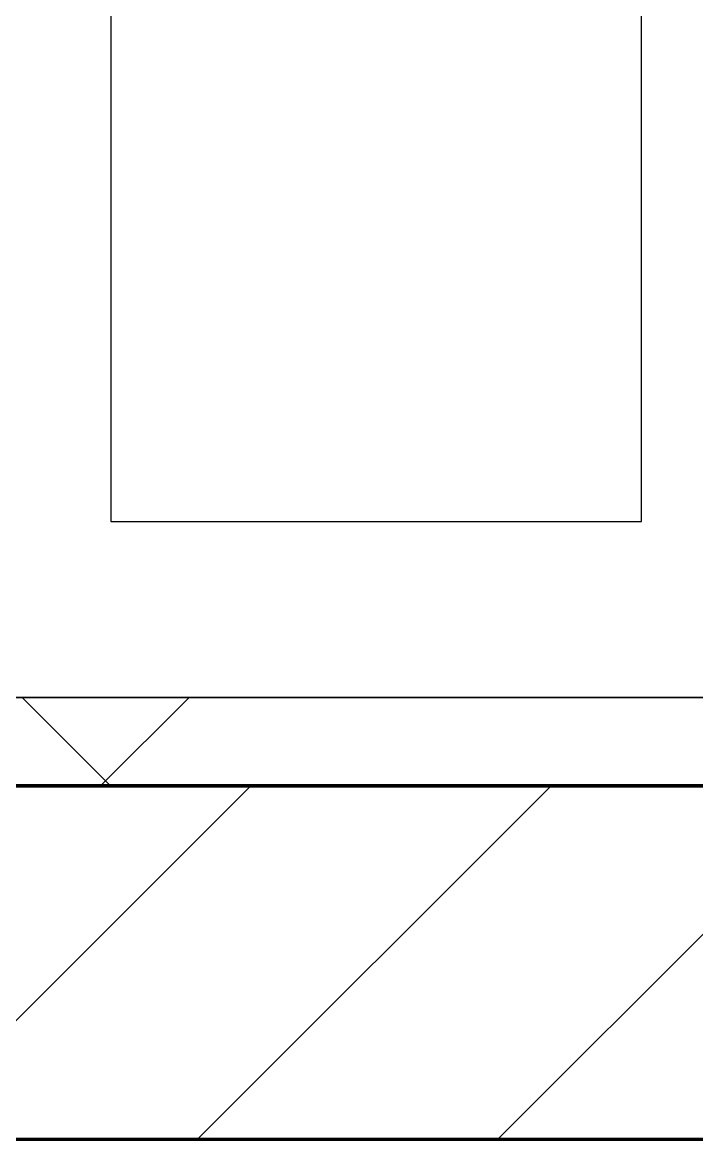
# Model space of a CAD drawing. Header units: millimetres. Extents: x -853432 to -773672, y -18171 to 22484.
# Drawn here: x -815482 to -815101, y -4021 to -3389 of the extents above; entities that cross this region are included whole.
import ezdxf
from ezdxf.xclip import XClip

# ---------------------------------------------------------------- set-up
doc = ezdxf.new("R2010")
doc.units = ezdxf.units.MM
doc.header["$XCLIPFRAME"] = 0
doc.layers.add('000 - WIPEOUT', color=250, linetype='Continuous')
doc.layers.add('A11_ALU.SOLID SHEET', color=2, linetype='Continuous')
for name, color, linetype, lineweight in [('A-GLAZ-CURT', 2, 'Continuous', 9), ('A-WALL', 5, 'Continuous', 35), ('A-WALL-FNSH', 2, 'Continuous', 35), ('A-WALL-PATT', 1, 'Continuous', 35)]:
    doc.layers.add(name, color=color, linetype=linetype, lineweight=lineweight)

# ---------------------------------------------------------------- blocks, each defined once
blk = doc.blocks.new('PPLS-PP19_Custom Tile Pattern - Custom Tile Pattern-V119-4251-01 ENLARGED CONCOURSE LEVEL - REFLECTED CEILING PLAN - SHEET 2')
at = {"layer": 'A-GLAZ-CURT'}
for p, q in [((-300, 0), (300, 0)), ((300, 0), (-300, 0)), ((195.99, 0), (213.31, 0)), ((213.31, 0), (195.99, 0)), ((230.06, 0), (300, 0)), ((-300, -50), (300, -50)), ((300, -50), (-300, -50))]:
    blk.add_line(p, q, dxfattribs=at)
for points, knots in [([(-126.5, 0), (-122.44, 0), (-108.71, 0), (-86.68, 0), (-63.44, 0), (-54.4, 0), (-48.53, 0), (-30.79, 0), (-18.03, 0), (8.61, 0), (15.02, 0), (22.23, 0), (25.89, 0), (27.37, 0)], [-5231.017328, -5231.017328, -5231.017328, -5231.017328, -4994.692869, -4542.524482, -4008.285538, -3689.699207, -3546.54457, -3315.260113, -2864.387349, -2439.246196, -2084.094819, -1956.422387, -1872.420196, -1872.420196, -1872.420196, -1872.420196]), ([(9.32, 0), (9.08, 0), (7.65, 0), (2.57, 0), (-12.23, 0), (-25.64, 0), (-40, 0), (-56.24, 0), (-75.59, 0), (-94, 0), (-107.19, 0), (-110.54, 0)], [-2922.926651, -2922.926651, -2922.926651, -2922.926651, -2882.788014, -2720.818881, -2518.50168, -2125.455881, -1792.521578, -1466.981642, -1208.454564, -789.402658, -501.969187, -501.969187, -501.969187, -501.969187]), ([(31.18, 0), (25.97, 0), (11.99, 0), (-13.04, 0), (-32.03, 0), (-41.58, 0)], [-4496.803627, -4496.803627, -4496.803627, -4496.803627, -4222.080604, -3745.412743, -3184.719737, -3184.719737, -3184.719737, -3184.719737]), ([(-41.56, 0), (-40.16, 0), (-29.54, 0), (-12.78, 0), (4.23, 0), (9.64, 0), (10.14, 0), (10.18, 0)], [-4138.070684, -4138.070684, -4138.070684, -4138.070684, -4065.652676, -3589.737505, -3285.047089, -3066.359526, -3044.715262, -3044.715262, -3044.715262, -3044.715262]), ([(27.35, 0), (26.16, 0), (21.81, 0), (12.82, 0), (-2.9, 0), (-20.62, 0), (-31.54, 0), (-38.54, 0), (-41, 0)], [-2173.961537, -2173.961537, -2173.961537, -2173.961537, -2106.613311, -1925.670641, -1617.263037, -1290.787923, -1039.307308, -902.875233, -902.875233, -902.875233, -902.875233]), ([(-36.78, 0), (-32.43, 0), (-19.22, 0), (8.83, 0), (43.36, 0), (70.92, 0), (82.12, 0), (83.66, 0)], [-6191.144455, -6191.144455, -6191.144455, -6191.144455, -5862.463379, -5340.621928, -4573.028122, -4094.177415, -3869.465285, -3869.465285, -3869.465285, -3869.465285]), ([(30.82, 0), (29.27, 0), (20.14, 0), (3.54, 0), (-16.58, 0), (-34.76, 0), (-36.04, 0)], [-10462.034656, -10462.034656, -10462.034656, -10462.034656, -10363.088938, -9884.23066, -9424.652049, -9182.880979, -9182.880979, -9182.880979, -9182.880979]), ([(70.61, 0), (66.16, 0), (55.8, 0), (39.61, 0), (24.74, 0), (2.64, 0), (-17.84, 0), (-30.57, 0), (-31.82, 0), (-32, 0)], [-4647.237329, -4647.237329, -4647.237329, -4647.237329, -4326.416877, -4098.545751, -3766.694881, -3333.063701, -2994.501669, -2698.150104, -2614.070998, -2614.070998, -2614.070998, -2614.070998]), ([(-30.52, 0), (-27.11, 0), (-17.83, 0), (4.88, 0), (18.66, 0), (26.74, 0)], [-2323.618664, -2323.618664, -2323.618664, -2323.618664, -2142.497158, -1716.209403, -1258.626777, -1258.626777, -1258.626777, -1258.626777]), ([(8.33, 0), (8.19, 0), (7.18, 0), (0.32, 0), (-13.89, 0), (-24.92, 0), (-29.03, 0)], [-3574.286521, -3574.286521, -3574.286521, -3574.286521, -3526.962355, -3285.499107, -2903.012179, -2680.714891, -2680.714891, -2680.714891, -2680.714891]), ([(-28.57, 0), (-26.93, 0), (-20.29, 0), (-11.45, 0), (2.08, 0), (13.15, 0), (21.24, 0), (24.62, 0), (24.72, 0), (24.72, 0)], [-5361.429781, -5361.429781, -5361.429781, -5361.429781, -5261.36855, -5050.479954, -4785.90057, -4596.498881, -4445.288762, -4384.376941, -4376.041937, -4376.041937, -4376.041937, -4376.041937]), ([(-15.19, 0), (-13.07, 0), (7.48, 0), (42.82, 0), (88.72, 0), (120.63, 0), (138.28, 0), (138.53, 0)], [-461.142613, -461.142613, -461.142613, -461.142613, -429.606584, -390.253598, -346.313304, -291.370682, -290.5735, -290.5735, -290.5735, -290.5735]), ([(-2.63, 0), (-2.47, 0), (-1.22, 0), (4.92, 0), (15.97, 0), (22.54, 0), (24.49, 0)], [-226.825321, -226.825321, -226.825321, -226.825321, -220.269177, -206.416616, -198.214427, -187.717507, -187.717507, -187.717507, -187.717507]), ([(26.99, 0), (23.84, 0), (10.74, 0), (3.08, 0), (-1.67, 0), (-2.25, 0)], [-297.219386, -297.219386, -297.219386, -297.219386, -285.83788, -246.234814, -234.646884, -234.646884, -234.646884, -234.646884]), ([(24.69, 0), (24.54, 0), (20.99, 0), (15.48, 0), (10.8, 0), (9.63, 0)], [-4368.572414, -4368.572414, -4368.572414, -4368.572414, -4306.476363, -4080.000647, -3772.857994, -3772.857994, -3772.857994, -3772.857994]), ([(18.16, 0), (19.15, 0), (24.25, 0), (25.66, 0), (26.12, 0)], [-5700.113719, -5700.113719, -5700.113719, -5700.113719, -5554.232259, -5302.431367, -5302.431367, -5302.431367, -5302.431367]), ([(26.94, 0), (24.66, 0), (20.4, 0), (18.85, 0), (18.16, 0)], [-6089.998379, -6089.998379, -6089.998379, -6089.998379, -5972.647715, -5832.674503, -5832.674503, -5832.674503, -5832.674503]), ([(96.03, 0), (95.83, 0), (90.89, 0), (85.59, 0), (74.4, 0), (62.26, 0), (51.85, 0), (43.81, 0), (32.61, 0), (28.11, 0), (27.35, 0)], [-7548.167004, -7548.167004, -7548.167004, -7548.167004, -7531.75727, -7135.649961, -6924.452779, -6738.82075, -6548.303034, -6314.283804, -6135.05769, -6096.885815, -6096.885815, -6096.885815, -6096.885815]), ([(95.45, 0), (83.14, 0), (62.83, 0), (39.74, 0), (30.11, 0), (27.37, 0)], [-367.613451, -367.613451, -367.613451, -367.613451, -330.153101, -307.516438, -297.665475, -297.665475, -297.665475, -297.665475]), ([(27.37, 0), (28.08, 0), (30.92, 0), (37.44, 0), (45.92, 0), (57.76, 0), (64.47, 0), (72.74, 0), (75.22, 0), (76.03, 0), (76.21, 0)], [-1246.887689, -1246.887689, -1246.887689, -1246.887689, -1206.526904, -1089.329421, -901.315459, -753.071572, -495.328968, -421.953223, -334.951786, -290.452333, -290.452333, -290.452333, -290.452333]), ([(27.44, 0), (27.9, 0), (29.54, 0), (38.07, 0), (53.39, 0), (71.67, 0), (84.83, 0), (86.01, 0), (92.51, 0), (94.33, 0)], [-5037.309798, -5037.309798, -5037.309798, -5037.309798, -4887.603822, -4705.298446, -4353.683244, -3960.84581, -3759.045785, -3336.541051, -2783.776468, -2783.776468, -2783.776468, -2783.776468]), ([(27.59, 0), (28.45, 0), (32.39, 0), (39.04, 0), (51.19, 0), (58.74, 0), (61.34, 0), (61.45, 0)], [-1868.220474, -1868.220474, -1868.220474, -1868.220474, -1818.904206, -1645.594513, -1443.202566, -1228.752106, -1120.932285, -1120.932285, -1120.932285, -1120.932285]), ([(27.89, 0), (29.09, 0), (33.4, 0), (48.37, 0), (71.92, 0), (100.57, 0), (116.36, 0), (128.63, 0), (128.95, 0)], [-147.777612, -147.777612, -147.777612, -147.777612, -135.792042, -118.513713, -97.899267, -63.759246, -39.050993, -35.895543, -35.895543, -35.895543, -35.895543]), ([(76.63, 0), (74.8, 0), (67.65, 0), (53.52, 0), (38.69, 0), (30.53, 0), (28.36, 0)], [-3095.572228, -3095.572228, -3095.572228, -3095.572228, -2950.589685, -2634.532728, -2313.748533, -2192.696995, -2192.696995, -2192.696995, -2192.696995]), ([(53.18, 0), (53.06, 0), (52.22, 0), (44.99, 0), (36.46, 0), (30.82, 0)], [-622.740158, -622.740158, -622.740158, -622.740158, -566.066452, -360.610861, 0, 0, 0, 0]), ([(136.44, 0), (121.66, 0), (86.93, 0), (51.16, 0), (31.18, 0)], [-106.750556, -106.750556, -106.750556, -106.750556, -59.610984, 0, 0, 0, 0]), ([(165.28, 0), (160.3, 0), (146.25, 0), (109.77, 0), (76.86, 0), (57.82, 0), (46.51, 0), (41.18, 0), (36.02, 0), (35.54, 0), (35.54, 0)], [-527.191217, -527.191217, -527.191217, -527.191217, -458.593899, -401.860199, -357.622665, -341.267687, -334.000314, -326.15566, -319.318397, -317.489778, -317.489778, -317.489778, -317.489778]), ([(36.29, 0), (37.77, 0), (48.82, 0), (64.79, 0), (82.96, 0), (94.3, 0), (96.33, 0)], [-314.598523, -314.598523, -314.598523, -314.598523, -305.899624, -287.17622, -249.500363, -241.021451, -241.021451, -241.021451, -241.021451]), ([(61.47, 0), (61.47, 0), (61.21, 0), (54.61, 0), (53.71, 0), (53.56, 0)], [-1113.311073, -1113.311073, -1113.311073, -1113.311073, -1096.402191, -891.204116, -747.28819, -747.28819, -747.28819, -747.28819]), ([(76.22, 0), (75.58, 0), (73.64, 0), (71.05, 0), (70.61, 0)], [-193.634889, -193.634889, -193.634889, -193.634889, -31.537676, 0, 0, 0, 0]), ([(94.4, 0), (94.4, 0), (94.56, 0), (95.38, 0), (95.88, 0)], [-2348.345796, -2348.345796, -2348.345796, -2348.345796, -2310.419338, -2272.351055, -2272.351055, -2272.351055, -2272.351055]), ([(114.39, 0), (114.2, 0), (112.08, 0), (105.68, 0), (98.36, 0), (96.31, 0)], [-8148.58938, -8148.58938, -8148.58938, -8148.58938, -8105.191388, -7723.759874, -7556.014579, -7556.014579, -7556.014579, -7556.014579]), ([(103.09, 0), (101.08, 0), (98.82, 0), (96.54, 0), (96.33, 0)], [-375.435014, -375.435014, -375.435014, -375.435014, -369.147452, -368.504676, -368.504676, -368.504676, -368.504676]), ([(96.49, 0), (107.46, 0), (125.17, 0), (132.42, 0), (134.6, 0)], [-240.79965, -240.79965, -240.79965, -240.79965, -194.761443, -152.241002, -152.241002, -152.241002, -152.241002]), ([(96.7, 0), (97.01, 0), (100.31, 0), (108.97, 0), (120.79, 0), (139.94, 0), (163.31, 0), (185.23, 0), (193.62, 0), (194.69, 0), (194.79, 0)], [-2253.533331, -2253.533331, -2253.533331, -2253.533331, -2233.599744, -2052.234781, -1843.028543, -1530.39897, -1095.004608, -529.74427, -295.064701, -265.121568, -265.121568, -265.121568, -265.121568]), ([(129.02, 0), (129.02, 0), (124.41, 0), (122.35, 0), (114.96, 0), (108.04, 0), (103.09, 0)], [-35.386604, -35.386604, -35.386604, -35.386604, -31.430235, -22.807238, -15.488593, 0, 0, 0, 0]), ([(157.9, 0), (156.77, 0), (151.67, 0), (143.29, 0), (134.04, 0), (126.24, 0), (118.6, 0), (114.23, 0), (111.98, 0), (105.66, 0), (105.23, 0), (105.23, 0)], [-10292.955006, -10292.955006, -10292.955006, -10292.955006, -10098.273015, -9847.788484, -9677.714971, -9567.007022, -9453.21225, -9220.200448, -9012.77275, -8966.157302, -8929.495943, -8929.495943, -8929.495943, -8929.495943]), ([(105.26, 0), (105.52, 0), (111.01, 0), (112.65, 0), (113.59, 0)], [-8920.561005, -8920.561005, -8920.561005, -8920.561005, -8814.835624, -8577.462505, -8577.462505, -8577.462505, -8577.462505]), ([(128.58, 0), (128.8, 0), (130.16, 0), (139.26, 0), (152.67, 0), (161.24, 0), (162.19, 0), (162.75, 0)], [-633.326174, -633.326174, -633.326174, -633.326174, -627.736123, -618.981161, -602.094757, -592.980799, -581.414464, -581.414464, -581.414464, -581.414464]), ([(137.1, 0), (136, 0), (133.64, 0), (129.87, 0), (129.11, 0)], [-670.405967, -670.405967, -670.405967, -670.405967, -651.020627, -640.742133, -640.742133, -640.742133, -640.742133]), ([(165.05, 0), (164.31, 0), (161.86, 0), (161.28, 0), (158.35, 0), (157.85, 0), (157.77, 0)], [-10807.602756, -10807.602756, -10807.602756, -10807.602756, -10768.332124, -10666.779182, -10580.760289, -10550.278881, -10550.278881, -10550.278881, -10550.278881]), ([(164.89, 0), (162.54, 0), (159.1, 0), (158.33, 0), (158.3, 0)], [-138.771843, -138.771843, -138.771843, -138.771843, -129.632772, -123.352749, -123.352749, -123.352749, -123.352749]), ([(159.07, 0), (159.13, 0), (160.54, 0), (162.45, 0), (164.65, 0)], [-115.643202, -115.643202, -115.643202, -115.643202, -114.681583, -92.514562, -92.514562, -92.514562, -92.514562]), ([(162.75, 0), (165.4, 0), (170.91, 0), (172.61, 0), (172.61, 0)], [-111.264224, -111.264224, -111.264224, -111.264224, -56.742688, -19.085662, -19.085662, -19.085662, -19.085662]), ([(165.24, 0), (165.54, 0), (168.17, 0), (174.15, 0), (185.98, 0), (208.82, 0), (219.42, 0), (230.06, 0)], [-90.534853, -90.534853, -90.534853, -90.534853, -87.660824, -65.295536, -41.623857, -24.459831, 0, 0, 0, 0]), ([(300, 0), (286.53, 0), (254.22, 0), (207.11, 0), (179.89, 0), (166.43, 0), (165.25, 0)], [-285.253232, -285.253232, -285.253232, -285.253232, -244.693688, -187.987675, -143.776725, -139.239871, -139.239871, -139.239871, -139.239871]), ([(193.8, 0), (193.33, 0), (190.11, 0), (183.13, 0), (171.66, 0), (165.79, 0), (165.27, 0)], [-11665.349007, -11665.349007, -11665.349007, -11665.349007, -11565.880756, -11105.624034, -10839.086983, -10811.525928, -10811.525928, -10811.525928, -10811.525928]), ([(168.37, 0), (167.68, 0), (166.78, 0), (165.74, 0), (165.59, 0)], [-543.375029, -543.375029, -543.375029, -543.375029, -530.793311, -528.615255, -528.615255, -528.615255, -528.615255]), ([(247.1, 0), (246.76, 0), (245.04, 0), (238.34, 0), (226.56, 0), (221.1, 0), (200.27, 0), (182.99, 0), (174.27, 0), (169.67, 0), (168.99, 0)], [-9649.085549, -9649.085549, -9649.085549, -9649.085549, -9581.591397, -9406.094246, -9221.510254, -9016.44624, -8717.832359, -8253.978395, -8152.463617, -8069.855175, -8069.855175, -8069.855175, -8069.855175]), ([(215.22, 0), (214.62, 0), (210.55, 0), (203.98, 0), (187.54, 0), (175.3, 0), (169.49, 0)], [-203.825446, -203.825446, -203.825446, -203.825446, -198.527383, -184.406837, -162.427601, -142.916156, -142.916156, -142.916156, -142.916156]), ([(171.51, 0), (176.48, 0), (193.23, 0), (201.73, 0), (208.81, 0), (213.9, 0), (241.96, 0), (266.73, 0), (281.71, 0), (291.71, 0), (296.52, 0), (297.86, 0), (298.09, 0)], [-7971.819559, -7971.819559, -7971.819559, -7971.819559, -7784.112253, -7606.717214, -7289.299508, -7042.621073, -6582.165592, -6068.460911, -5766.029927, -5566.724884, -5280.360606, -5199.253518, -5199.253518, -5199.253518, -5199.253518]), ([(172.07, 0), (177.66, 0), (187.87, 0), (201.08, 0), (207.47, 0), (213.96, 0), (215.11, 0)], [-255.364076, -255.364076, -255.364076, -255.364076, -237.955587, -223.92608, -215.862851, -208.75215, -208.75215, -208.75215, -208.75215]), ([(300, 0), (288.22, 0), (262, 0), (230.43, 0), (219.94, 0), (219.02, 0)], [-12528.858583, -12528.858583, -12528.858583, -12528.858583, -11905.454923, -11162.864862, -10856.732305, -10856.732305, -10856.732305, -10856.732305]), ([(219.9, 0), (220.86, 0), (227.84, 0), (242.06, 0), (246.54, 0), (246.96, 0)], [-10670.940496, -10670.940496, -10670.940496, -10670.940496, -10511.382485, -9925.173265, -9834.877357, -9834.877357, -9834.877357, -9834.877357]), ([(284.76, 0), (284.76, 0), (285.09, 0), (287.47, 0), (293.59, 0), (297.76, 0), (300, 0)], [-4110.630118, -4110.630118, -4110.630118, -4110.630118, -4053.389046, -3959.664717, -3862.421465, -3746.95702, -3746.95702, -3746.95702, -3746.95702]), ([(297.38, 0), (295.84, 0), (291.62, 0), (285.38, 0), (284.87, 0)], [-4803.172655, -4803.172655, -4803.172655, -4803.172655, -4358.271401, -4143.037883, -4143.037883, -4143.037883, -4143.037883])]:
    blk.add_open_spline(points, degree=3, knots=knots, dxfattribs=at)
for points in [[(24.49, 0), (25.23, 0), (25.72, 0), (26.04, 0)], [(80.35, 0), (79.57, 0), (78.27, 0), (76.63, 0)], [(84.06, 0), (83.48, 0), (82.41, 0), (81.72, 0)], [(168.74, 0), (168.74, 0), (169.81, 0), (171.51, 0)], [(195.11, 0), (194.91, 0), (194.44, 0), (193.8, 0)]]:
    blk.add_open_spline(points, degree=3, dxfattribs=at)
blk = doc.blocks.new('PPLS-PP19_Custom Tile Pattern - Custom Tile Pattern-V120-4251-01 ENLARGED CONCOURSE LEVEL - REFLECTED CEILING PLAN - SHEET 2')
at = {"layer": 'A-GLAZ-CURT'}
for p, q in [((-300, 0), (300, 0)), ((300, 0), (-300, 0)), ((-293.07, 0), (-275.75, 0)), ((-275.75, 0), (-293.07, 0)), ((-222.32, 0), (-205, 0)), ((-205, 0), (-222.32, 0)), ((-300, -50), (300, -50)), ((300, -50), (-300, -50))]:
    blk.add_line(p, q, dxfattribs=at)
at = {"layer": 'A-GLAZ-CURT', "flags": 128}
for points in [[(-300, 0), (-291.56, 0), (-283.3, 0), (-275.2, 0), (-267.26, 0), (-259.45, 0), (-251.77, 0), (-244.2, 0), (-236.74, 0), (-229.36, 0), (-222.06, 0), (-214.83, 0), (-207.71, 0), (-200.76, 0), (-194.02, 0), (-187.54, 0), (-181.38, 0), (-175.58, 0), (-170.25, 0), (-165.64, 0), (-162.01, 0), (-159.53, 0)], [(-215.73, 0), (-222.63, 0), (-229.72, 0), (-236.97, 0), (-244.39, 0), (-251.96, 0), (-259.67, 0), (-267.51, 0), (-275.48, 0), (-283.55, 0), (-291.73, 0), (-300, 0)]]:
    blk.add_lwpolyline(points, dxfattribs=at)
at = {"layer": 'A-GLAZ-CURT'}
for points, knots in [([(-300, 0), (-284.65, 0), (-236.57, 0), (-192.2, 0), (-164.45, 0), (-158.95, 0)], [-5323.127839, -5323.127839, -5323.127839, -5323.127839, -4502.809032, -2700.551212, -2228.594649, -2228.594649, -2228.594649, -2228.594649]), ([(-159.92, 0), (-176.51, 0), (-213.93, 0), (-262.56, 0), (-294.48, 0), (-300, 0)], [-16442.455551, -16442.455551, -16442.455551, -16442.455551, -15131.813646, -13729.592194, -13439.944408, -13439.944408, -13439.944408, -13439.944408]), ([(-159.21, 0), (-159.55, 0), (-163.36, 0), (-174.02, 0), (-185.59, 0), (-209.77, 0), (-232.01, 0), (-255.22, 0), (-262.59, 0), (-264.9, 0), (-265.4, 0)], [-2257.973564, -2257.973564, -2257.973564, -2257.973564, -2237.412286, -2029.680487, -1755.085331, -1400.429864, -858.079193, -543.655514, -208.940337, 0, 0, 0, 0]), ([(-258.6, 0), (-257.91, 0), (-254.26, 0), (-241.25, 0), (-225.99, 0), (-213.1, 0), (-200.2, 0), (-185.8, 0), (-172.5, 0), (-160.88, 0), (-158.93, 0)], [-5722.54675, -5722.54675, -5722.54675, -5722.54675, -5657.471696, -5413.335975, -5017.494783, -4832.723979, -4666.091899, -4349.945572, -4000.813434, -3883.85244, -3883.85244, -3883.85244, -3883.85244]), ([(-133.82, 0), (-135.51, 0), (-137.8, 0), (-149.31, 0), (-162.01, 0), (-177.91, 0), (-199.46, 0), (-216.65, 0), (-231.26, 0), (-233.46, 0), (-234, 0)], [-2731.647847, -2731.647847, -2731.647847, -2731.647847, -2418.507304, -2308.929706, -2113.765672, -1763.376603, -1422.553702, -978.033455, -846.069444, -682.911962, -682.911962, -682.911962, -682.911962]), ([(-233.49, 0), (-233.44, 0), (-232.38, 0), (-230.74, 0), (-225.3, 0), (-223.63, 0)], [-455.274641, -455.274641, -455.274641, -455.274641, -440.605512, -119.536984, 0, 0, 0, 0]), ([(-223.63, 0), (-219.39, 0), (-206.17, 0), (-188.58, 0), (-169.02, 0), (-152.12, 0), (-136.84, 0), (-127.33, 0), (-124.19, 0), (-123.43, 0), (-123.28, 0)], [-5463.295695, -5463.295695, -5463.295695, -5463.295695, -5161.076232, -4739.070012, -4465.409639, -4149.119819, -3839.893365, -3647.167523, -3488.92562, -3439.852845, -3439.852845, -3439.852845, -3439.852845])]:
    blk.add_open_spline(points, degree=3, knots=knots, dxfattribs=at)
blk = doc.blocks.new('*U634')
at = {"layer": 'A-GLAZ-CURT'}
for name, p in [('PPLS-PP19_Custom Tile Pattern - Custom Tile Pattern-V119-4251-01 ENLARGED CONCOURSE LEVEL - REFLECTED CEILING PLAN - SHEET 2', (20402.37, -7350)), ('PPLS-PP19_Custom Tile Pattern - Custom Tile Pattern-V120-4251-01 ENLARGED CONCOURSE LEVEL - REFLECTED CEILING PLAN - SHEET 2', (21002.37, -7350))]:
    blk.add_blockref(name, p, dxfattribs=at)
blk = doc.blocks.new('*U1051')
at = {"color": 3}
blk.add_wipeout([(-437.5, 10150), (437.5, 10150), (437.5, 9850), (-437.5, 9850)], dxfattribs=at).dxf.layer = '000 - WIPEOUT'
at = {"layer": 'A11_ALU.SOLID SHEET', "color": 0, "linetype": 'ByBlock'}
blk.add_lwpolyline([(-437.5, 9850), (437.5, 9850), (437.5, 10150), (-437.5, 10150)], close=True, dxfattribs=at)
blk = doc.blocks.new('*U1213')
blk.add_lwpolyline([(22690, -750), (19166.45, -750), (19116.45, -700), (18966.44, -550), (-101025.39, -550), (-101025.39, -6704.96), (-96300, -6704.96), (-96300, -7350), (-94497.63, -7350), (17250, -7350), (17250, -6849.96), (18300, -6849.96), (22690, -6849.96)], close=True)
at = {"layer": 'A11_ALU.SOLID SHEET', "color": 0, "linetype": 'ByBlock', "rotation": 90}
blk.add_blockref('*U1051', (-60600, -6813), dxfattribs=at)

msp = doc.modelspace()

# ---------------------------------------------------------------- block references
at = {"layer": 'A11_ALU.SOLID SHEET'}
ref = msp.add_blockref('*U1213', (-744682.37, 3579.02), dxfattribs=at)
XClip(ref).set_block_clipping_path([(-104690.1238047112, -9620.0029952966), (-34092.6543255156, 14392.9971737705)])

# ---------------------------------------------------------------- next in the draw order: hatches: boundary and pattern name
at = {"layer": 'A-WALL-PATT', "lineweight": 9}
h = msp.add_hatch(dxfattribs=at)
h.set_pattern_fill('FP_4', color=256, style=0, pattern_type=2)
h.set_pattern_definition([(45, (0, 0), (-212.13203, 212.13203), []), (135, (0, 0), (-212.13203, -212.13203), [])])
h.paths.add_polyline_path([(-779464.45, -3820.98), (-778775.03, -3820.98), (-778775.03, -3770.98), (-827933.88, -3770.98), (-828045.79, -3820.98), (-779602.34, -3820.98)])
h.paths.add_polyline_path([(-828965.42, -3820.98), (-828156.1, -3820.98), (-828044.19, -3770.98), (-841032.37, -3770.98), (-841032.37, -3820.98), (-829103.3, -3820.98)])
h = msp.add_hatch(dxfattribs=at)
h.set_pattern_fill('FP_2', color=256, style=0, pattern_type=2)
h.set_pattern_definition([(45, (0, 0), (-84.852814, 84.852814), [])])
h.paths.add_polyline_path([(-779326.57, -4020.98), (-778775.03, -4020.98), (-778775.03, -3820.98), (-828045.79, -3820.98), (-828336.65, -3950.93), (-828355, -3909.85), (-828156.1, -3820.98), (-841232.37, -3820.98), (-841232.37, -4020.98), (-779878.11, -4020.98)])
h.paths.add_polyline_path([(-828280, -3860.98), (-828285, -3859.64), (-828288.66, -3855.98), (-828289.66, -3848.39), (-828287.07, -3844.76), (-828282.59, -3841.32), (-828280, -3840.98), (-828272.93, -3843.91), (-828270.34, -3848.39), (-828270.34, -3851.81), (-828272.93, -3858.05), (-828279.18, -3860.64)])

# ---------------------------------------------------------------- next in the draw order: linework, layer by layer
at = {"layer": 'A-WALL', "color": 7, "lineweight": 70}
for p, q in [((-816380, -3820.98), (-813980, -3820.98)), ((-813980, -3820.98), (-816380, -3820.98)), ((-813980, -4020.98), (-816380, -4020.98))]:
    msp.add_line(p, q, dxfattribs=at)
at = {"layer": 'A-WALL-FNSH', "color": 250}
msp.add_line((-816380, -3770.98), (-813980, -3770.98), dxfattribs=at)

# ---------------------------------------------------------------- next in the draw order: block references
msp.add_blockref('*U634', (-835882.37, 3579.02))

doc.saveas('drawing.dxf')
